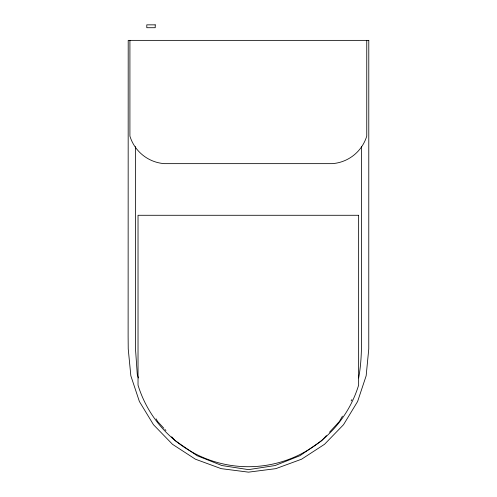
<?xml version="1.0" encoding="UTF-8"?>
<svg xmlns="http://www.w3.org/2000/svg" width="497" height="497" viewBox="0 0 497 497"><rect width="100%" height="100%" fill="white"/><g stroke="black" fill="none" stroke-linecap="round" stroke-linejoin="round"><path stroke-width="0.75" d="M361.505 146.578L361.499 315.589C361.344 336.332 362.549 357.548 358.641 377.956M342.445 416.157L339.42 421.462L329.505 432.228M351.149 400.924L351.907 399.594M326.38 435.627L321.689 440.733L299.908 455.706L275.108 465.534L248.5 469.634L221.892 465.534L197.092 455.706L175.311 440.733L171.664 436.764M163.842 428.259L157.58 421.462L156.07 418.809M164.886 429.389L165.93 430.526M138.359 377.956L137.265 374.34L135.501 348.956L135.495 146.578M366.755 40.369L366.755 136.116A39.027 39.027 0 0 1 332.276 163.65L164.401 163.65A39.027 39.027 0 0 1 129.916 136.116L129.916 40.369M368.793 40.369L368.768 348.956L366.152 375.807L357.61 401.495L343.508 424.718L324.529 444.287L301.586 459.197L275.823 468.646L248.5 472.15L221.177 468.646L195.414 459.197L172.471 444.287L153.492 424.718L139.39 401.495L130.848 375.807L128.232 348.956L128.12 336.289L128.207 40.369L368.793 40.369M155.226 24.85L146.789 24.85L146.789 27.714L155.226 27.714L155.226 24.85M358.641 215.282L138.029 215.282L138.029 385.125A115.36 115.36 0 0 0 358.641 385.125L358.641 215.282"/></g></svg>
